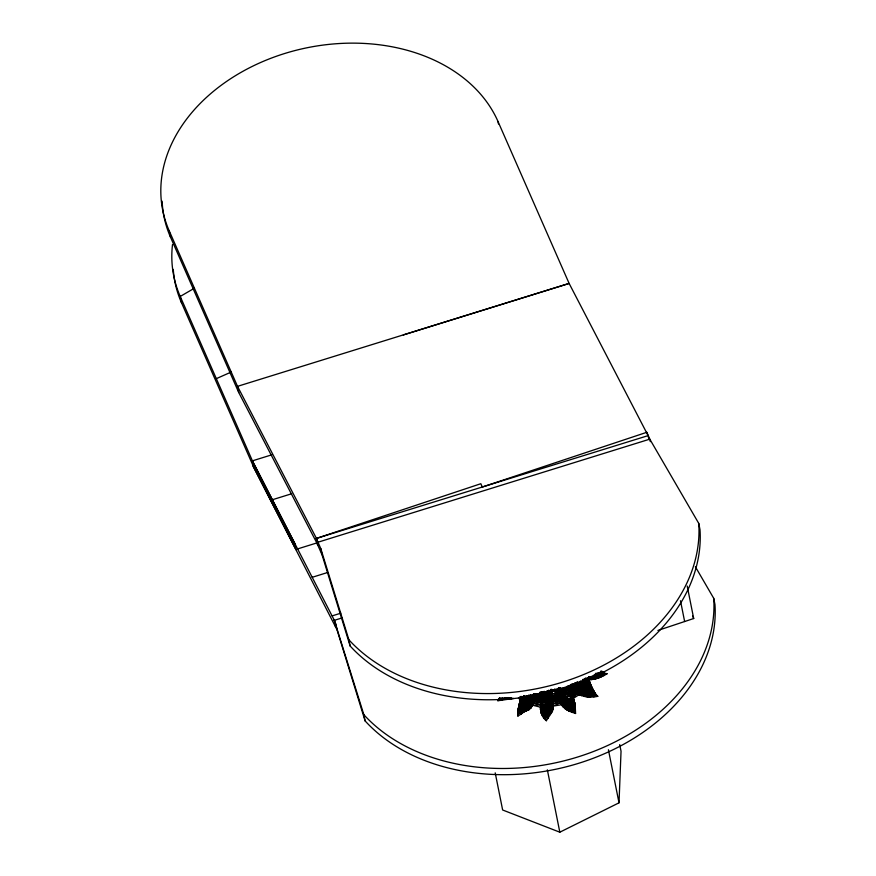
<?xml version="1.0" encoding="UTF-8"?>
<svg xmlns="http://www.w3.org/2000/svg" width="876" height="876" viewBox="0 0 876 876"><rect width="100%" height="100%" fill="white"/><g stroke="black" fill="none" stroke-linecap="round" stroke-linejoin="round"><path stroke-width="1.31" d="M552.263 711.695L553.095 709.297L552.143 689.489L552.449 696.88L551.519 691.273C560.421 685.963 558.461 694.307 565.031 696.847L572.74 695.04L572.072 684.2L572.893 696.617L567.484 699.869C562.929 698.303 558.384 695.084 558.275 689.784L551.519 691.273L552.449 696.88L552.263 711.695L546.328 720.718C537.196 713.469 541.861 701.884 541.762 692.16L540.437 696.814L540.831 711.969L542.704 716.218L543.295 715.177L540.514 698.391L540.864 692.566L540.372 694.044L542.704 716.218L546.931 690.956M551.519 691.273L558.527 691.317L559.906 698.38L552.679 701.731L553.095 709.297L552.066 709.899L551.015 709.155L543.273 708.717L541.784 704.731L540.284 692.106L540.864 700.964L543.01 705.027L544.511 715.024L546.328 720.718M534.426 693.737L517.727 713.184L519.884 701.337L521.855 696.475L517.902 710.513L517.902 716.053L520.924 714.203L520.815 711.925L525.195 703.406L533.78 697.712L541.401 698.807L540.81 705.782L544.051 712.779L550.916 713.119L551.946 699.147L551.311 689.828L548.748 693.551L542.857 693.212L542.901 691.766C555.515 691.952 547.872 708.629 547.358 715.802L547.905 718.046L545.025 717.411L540.952 710.217L540.733 694.537M552.23 693.748L551.803 690.671L551.814 695.566L549.81 700.537L541.653 699.201C539.726 697.482 540.131 688.536 541.872 695.413L549.767 697.121L552.252 694.931L551.803 690.671L553.862 689.664M567.538 686.05L575.149 703.877L575.576 713.491L569.29 711.246L564.779 708.531L562.808 702.651L559.501 696.475L552.592 700.11L552.865 707.48L550.916 713.119M517.727 713.184L520.859 697.351L517.902 716.053M547.905 718.046L548.847 691.131M575.576 713.491C570.736 710.25 570.035 703.669 565.119 700.548L564.516 694.799L559.14 688.109C559.293 696.88 563.826 704.698 569.29 711.246L569.86 709.888C566.991 702.53 561.001 697.022 558.275 689.784L562.731 706.625L569.29 711.246L556.676 689.138M495.214 772.851L502.638 809.993L559.819 832.2L619.014 802.821L621.04 751.236L619.715 744.6M541.762 692.16L540.58 700.066L542.956 706.866L549.307 705.749L552.46 698.249L559.14 694.657L562.118 700.745L566.203 706.516L571.568 708.991L574.349 708.673L575.203 707.731L571.875 691.646L571.294 684.397L572.422 686.543L565.031 690.485L562.403 693.453L562.863 695.5L568.404 703.483L574.065 701.577L569.455 686.324L570.528 685.536L572.367 687.769L565.031 690.485L562.129 688.766L560.52 690.759L560.103 694.066L564.965 698.61M518.253 712.495L523.596 712.232L526.213 710.83L530.079 701.391L530.856 694.986L528.863 695.511L527.746 701.906L523.596 712.232L520.924 714.203L518.253 712.495L519.282 705.027L522.468 697.055M523.804 695.894L520.333 702.158L518.975 707.852L521.986 710.009L526.213 710.83L528.611 710.042L534.491 694.011L532.674 705.235L530.856 708.147L526.443 709.188L523.005 708.213L519.26 705.76L520.213 697.854L519.687 701.972L524.593 704.917L531.097 706.385L532.674 705.235L540.021 692.522M574.711 682.82L583.876 688.109L590.873 695.303L594.016 696.77L594.563 692.434L590.763 684.758L588.508 677.838L587.292 678.232L589.953 684.594L595.702 694.175L597.793 696.31C586.372 698.928 575.193 694.318 566.476 686.948M523.3 696.595L526.356 698.796L532.422 698.511L532.378 694.569L528.502 699.092L526.027 700.647L525.195 703.406L519.687 701.972L520.213 697.854M558.505 689.226L559.282 691.405L564.516 694.799L572.565 692.872L570.528 685.536C573.583 693.573 572.51 702.64 575.269 710.71L572.904 711.027C566.498 709.637 562.556 703.965 559.906 698.38L552.592 700.11L552.428 702.815L548.726 709.363L543.635 710.688L540.733 703.767L541.532 697L532.575 696.037L526.443 697.121L524.319 696.07M533.44 694.077L530.889 698.336L525.666 701.983L520.191 696.409L519.807 700.296L525.666 701.983L530.079 701.391L533.155 703.067L540.81 704.906L540.404 709.418L540.81 704.906L544.697 691.92M540.437 696.814L540.864 692.566M552.592 700.11L549.679 702.607L541.653 699.201L540.459 693.015L541.477 695.697L549.767 697.121L551.88 690.299M569.86 709.888L572.214 712.451L572.904 711.027L568.666 707.819L566.827 709.932L561.713 702.738L559.906 698.38L560.355 700.395L552.942 703.844L552.165 707.6L549.657 711.279L547.883 713.513L544.511 715.024L540.875 707.928L541.237 700.723L533.429 699.486L524.593 704.917L519.49 703.8L520.782 697M521.855 696.475L520.202 700.942L518.636 710.097L520.815 711.925L526.443 709.188M551.07 689.434C554.453 700.899 554.53 711.64 544.292 718.462L547.566 691.284M501.576 700.209L501.839 698.062L508.19 697.723L513.577 698.479L497.907 700.745L499.758 697.603L501.576 700.209L506.35 697.822M521.384 696.946L519.26 705.76L527.374 707.206L528.874 708.301L532.674 705.235L540.81 704.906M519.216 705.279L521.428 698.26L519.577 703.242L518.975 707.852L523.005 708.213L530.396 704.26L533.572 701.008L541.237 700.723L540.667 703.34L541.565 714.049L540.536 707.184L544.949 691.755M539.452 692.763L541.718 693.683L540.656 701.862L544.051 712.779L548.343 711.367L552.23 705.443L553.227 706.078L552.165 707.6L542.956 706.866L540.985 699.201L540.974 696.562L542.474 694.449L541.751 692.434L548.748 693.551L549.843 690.814L548.004 692.927L542.901 691.766L547.544 692.807L549.526 690.54L548.004 692.927M597.793 696.31L592.559 693.628C595.757 687.485 585.015 687.134 582.956 682.382L582.792 680.586L586 679.338L594.563 692.434L592.559 693.628L589.121 693.803L587.632 695.281L587.402 696.803L576.605 691L573.101 684.397L568.546 687.868L570.506 689.762L570.791 687.518L569.455 686.324L568.546 687.868L570.123 685.875M583.274 679.294C591.596 680.904 600.038 678.21 607.046 673.775L603.805 673.764L593.95 677.717L586.986 678.418L585.902 685.371L591.618 688.383L595.702 694.175L594.421 695.051L579.014 694.723L572.707 698.807L562.009 688.514M520.859 697.351L519.49 703.8L523.87 706.516L531.524 701.906L533.429 699.486L541.401 698.807L540.81 705.782L541.784 710.666L542.594 710.6L544.511 715.024L547.358 715.802L549.416 715.265L549.394 691.098M585.256 678.221L584.358 683.86L590.106 687.288L592.505 689.762M575.149 703.877L570.758 694.909L570.67 693.19L575.576 689.248L581.04 691.591L590.895 692.237L592.428 688.394C590.347 685.196 586.876 682.448 582.956 682.382L583.394 679.743M552.252 694.931L549.679 702.607L541.861 701.282L540.372 694.044M541.872 695.413L541.269 692.423L542.364 695.226L549.58 695.763L551.672 692.237L552.121 689.631L551.77 693.792L549.843 698.709L541.926 698.632L540.35 693.42L542.277 698.161L549.843 698.709L552.34 696.475L552.208 692.993L549.58 695.763L541.872 695.413L540.634 692.719L541.926 698.632L550.938 700.395L552.34 696.475L558.811 692.949C560.75 699.727 566.06 704.895 571.568 708.991L575.182 705.41L572.794 697.854L561.976 687.912M590.873 695.303L590.544 696.924L584.61 696.464L566.991 686.401M533.637 694.219L533.145 696.453L533.9 694.471M545.573 692.171L540.831 711.969L540.514 698.391L541.718 693.683L535.696 693.956M518.307 709.779L517.902 710.513L520.333 702.158L524.571 695.653L518.406 708.06L522.414 697.843L524.571 695.653M572.904 711.027C576.2 706.297 574.678 698.763 570.758 694.909L576.605 691L584.61 696.464L576.419 684.222L577.569 682.24L582.715 682.371L589.044 679.962L587.292 678.232M517.902 710.513C519.139 705.914 520.191 700.8 523.848 697.449L519.654 704.293L518.406 708.06M499.758 697.603L497.907 700.745M551.311 689.828L549.296 694.646L542.364 695.226M571.349 686.061L572.444 690.934L565.808 693.124L562.129 688.766L563.925 687.704L566.06 689.85L566.356 688.875L572.422 686.543L572.072 684.2M551.146 689.237L549.044 694.044L541.751 692.434L542.857 693.212L548.398 693.168L550.117 691.208L550.347 691.722L551.015 698.314L549.416 715.265M501.839 698.062L504.642 699.42L505.145 698.019L507.686 699.147L508.19 697.723M510.522 699.355L511.113 697.854L507.686 699.147M533.429 699.486L530.856 708.147L528.611 710.042M519.161 705.859L520.99 701.785L527.056 695.796M600.706 675.352L600.761 677.082L597.706 676.579L594.213 674.673L597.103 673.644L600.706 675.352L603.86 675.604L603.717 672.856L602.578 671.443L601.856 673.053L598.801 674.52L588.902 677.126L591.618 679.612L586.986 678.418L584.358 683.86L576.583 682.185M582.956 682.382L584.445 679.218M551.672 692.237L552.23 691.284M602.578 671.443L603.805 673.764L598.801 674.52L597.793 678.199L593.95 677.717L588.705 679.765L585.902 685.371L575.466 682.787M591.114 688.678L582.792 680.586L587.654 682.524L591.541 686.521L588.125 689.522L580.591 684.025L579.879 682.097L580.46 680.97L582.715 682.371L583.876 688.109L588.125 689.522L592.559 693.628L583.241 690.671L573.824 685.952L569.455 689.773L572.652 694.318L573.495 702.048L569.323 705.235C564.648 703.351 559.841 700.077 559.14 694.657L552.34 696.486L552.428 699.136L549.515 704.118L543.01 705.027L540.295 693.923M585.792 678.32L582.715 682.371L588.508 677.838L583.383 681.167L581.434 681.035M568.962 687.014L570.506 689.762L569.455 689.773L573.101 684.397L577.886 687.036L586.997 688.186L586.657 686.215L589.515 681.484L586.153 678.462M519.577 703.242L522.414 697.843M538.795 693.77L531.097 706.385L526.213 710.83M549.843 690.814L548.398 693.168L542.901 691.766M603.805 673.764L600.115 672.275L597.103 673.644L595.866 675.648L593.238 675.604M520.486 703.351L523.005 699.344L520.311 697.011M532.422 698.511L534.075 696.048L541.642 695.292L540.656 701.862L542.594 710.6M575.182 705.41L572.959 696.858L570.67 693.19L574.645 687.572L590.544 696.924L568.743 686.028M544.467 691.624L546.449 693.015L548.781 690.387L546.449 693.015L545.419 692.478L547.85 690.825M523.596 712.232L536.879 693.737M520.924 714.203L536.364 693.65M548.332 690.529L546.449 693.015L544.368 691.35M583.854 694.876L577.744 692.828L571.678 696.814L576.605 691L577.744 692.828L572.707 698.807L573.769 700.012L572.959 696.858L573.265 700.121L568.404 703.483C563.881 701.577 559.326 698.227 558.811 692.949L552.088 694.383L558.527 691.317C559.753 698.03 565.37 702.891 570.375 707.063L574.032 706.319L574.065 701.577L574.481 702.202L571.678 696.814L572.543 695.018L570.024 691.438L573.824 685.952L577.12 689.062L581.467 695.719L567.111 686.642M570.758 694.909L575.576 689.248L579.386 692.368L587.632 695.281M543.646 691.492L547.029 692.839L549.175 690.387L547.544 692.807L543.24 691.558M549.044 694.044L551.519 690.923L550.785 693.485L549.296 694.646L542.474 694.449L541.269 692.423M583.383 681.167L585.781 678.528M530.856 694.986L526.356 698.796L526.027 700.647L532.017 700.165L533.78 697.712L541.532 697L540.733 703.767L541.565 708.476L542.288 708.52M576.419 684.222L579.474 685.054L580.591 684.025L583.471 684.276L586.657 686.215L590.096 683.072L586 679.338L589.044 679.962L583.471 684.276L579.879 682.097M528.885 695.084L522.052 701.337L518.406 698.106M587.555 692.336L586 693.704L582.365 693.201L574.645 687.572L570.024 691.438L571.875 691.646L572.565 692.872L565.097 693.934L558.965 689.423L562.863 695.5L562.031 696.015L565.272 704.534L570.375 707.063L574.612 703.789M583.471 684.276L589.515 681.484L586.767 680.904L584.358 683.86L591.541 686.521L589.428 690.868L586.175 690.901L584.544 692.16L577.12 689.062L574.623 684.517L589.428 690.868L592.428 688.394L591.618 688.383M573.101 684.397L579.857 690.025L583.241 690.671L584.949 689.489L588.125 689.522L590.763 684.758L586.767 680.904L582.759 679.491M528.863 695.511L526.443 697.121L526.356 698.796L523.224 696.387M541.795 702.891L540.733 699.366L540.284 692.106M573.189 683.663L578.806 688.503L582.091 689.215L583.876 688.109M194.209 288.324L180.226 296.449L181.463 302.658L253.646 467.039L296.011 549.635L294.774 543.438L252.419 460.842L180.226 296.449A174.258 131.115 -11.3 0 1 172.506 244.535M563.377 688.952L555.209 692.642M504.642 699.42L508.266 697.548M552.679 701.731L560.355 700.395L560.848 702.519L553.227 706.078L561.385 704.764L567.254 708.607M567.604 705.859L566.203 706.516L563.586 704.654L560.355 700.395L564.779 708.531L555.647 689.456M216.317 378.651L231.198 372.048M563.925 687.704L565.064 687.233L566.356 688.875L563.925 687.704L565.031 690.485L572.378 689.237L571.294 684.397M571.262 691.887L570.845 689.182L572.444 690.934L564.516 694.799L572.74 695.04L569.455 686.324M566.663 703.997L565.272 704.534L562.808 702.651L561.089 700.712L559.501 696.475L552.46 698.249L552.428 700.92L549.044 707.49L543.273 708.717C540.678 704.873 539.638 699.595 541.642 695.292L535.685 694.219M322.029 554.793L317.572 544.642L316.335 538.444L480.836 483.716L482.293 487.034L646.795 432.306L649.795 439.15L698.752 523.399L699.99 529.597A191.975 144.441 -11.3 0 1 568.546 686.817A191.975 144.441 -11.3 0 1 350.126 645.984L322.029 554.793L320.791 548.595L316.335 538.444L648.12 435.624L648.864 439.347M657.92 630.424L693.693 618.522L687.211 586.055M566.06 689.85L572.367 687.769L571.984 685.47M403.332 334.939L569.126 283.441L648.12 435.624M695.358 566.728L713.721 598.319L714.958 604.517A191.975 144.441 -11.3 0 1 583.515 761.737A191.975 144.441 -11.3 0 1 365.095 720.904L336.997 629.713L253.525 467.083L252.288 460.885L271.845 454.808M253.525 467.083L252.419 460.842M318.218 542.145L649.795 439.15L650.299 441.624M297.599 548.913L317.09 542.857M312.206 577.295L327.712 572.477M342.308 617.854L334.347 620.328L252.288 460.885M335.442 626.165L334.479 620.285M272.37 499.747L291.653 493.757M317.583 544.675L316.466 538.433L237.516 386.349L169.221 230.848A174.258 131.115 -11.3 0 1 280.353 54.892A174.258 131.115 -11.3 0 1 497.995 121.479L569.126 283.441L237.516 386.349L238.754 392.547L317.703 544.642M332.07 615.905L340.808 613.189M564.44 702.651L565.841 702.234L569.323 705.235L573.747 704.107L573.572 699.486L567.593 701.818L560.968 697.23L558.417 690.168L560.103 694.066M567.484 699.869L573.068 698.303L572.543 695.018L573.068 698.303L567.593 701.818L567.484 699.869L559.14 688.109M566.323 686.904L572.586 685.284L572.882 684.485L570.331 684.933M560.147 688.109L564.166 691.153L572.378 689.237L570.791 687.518M563.706 700.866L565.119 700.548M542.025 712.998L542.934 712.823L545.025 717.411M566.301 687.003L572.488 685.853L572.586 685.284L567.298 687.145L572.718 684.824L570.243 685.098M552.942 703.844L560.848 702.519L564.451 706.768M597.103 673.644L601.856 673.053L601.199 670.961M552.657 693.19L545.222 693.299M566.29 687.112L572.422 686.543M575.039 683.937C577.996 687.419 582.715 685.963 586.657 686.215M595.57 673.37L603.717 672.856L607.046 673.775M565.031 696.847L572.893 696.617L572.181 693.277L570.67 693.19M564.166 691.153L572.444 690.934M597.706 676.579L592.187 676.644L595.001 679.01L600.761 677.082L588.584 676.907M585.606 678.451L595.001 679.01L588.004 677.706M577.569 682.24L580.591 684.025L577.273 683.335L579.474 685.054L583.241 690.671L590.895 692.237L593.424 690.354L584.752 680.225M574.623 684.517L582.091 689.215L584.949 689.489M543.01 705.027L549.307 705.749L551.683 704.37L552.23 705.443L552.712 703.121L551.803 702.519L549.515 704.118L541.861 701.282M550.763 711.411L543.635 710.688L541.018 702.662L533.572 701.008M588.902 677.126L593.95 677.717M541.368 706.417L542.025 706.571M594.421 695.051L586 693.704L583.241 690.671M540.536 707.184L532.674 705.235L529.531 703.056L525.195 703.406L519.807 700.296M579.474 685.054L583.525 686.171M541.751 692.434L549.296 694.646M573.616 684.638L594.038 691.635M541.477 695.697L549.843 698.709M570.659 684.528L595.702 694.175M582.091 689.215L586.175 690.901M541.182 704.479L541.784 704.731M519.786 697.92L523.005 699.344M524.275 695.971L526.443 697.121L526.29 695.621M544.664 691.558L547.029 692.839M600.87 671.29L603.717 672.856M521.154 697.11L526.027 700.647L522.72 697.077M586.986 678.418L588.705 679.765M577.273 683.335L580.208 686.401M562.95 688.218L565.031 690.485M565.841 702.234L560.498 695.599L558.877 692.106M558.844 687.846L575.203 707.731M558.275 688.153L575.269 710.71M555.11 689.927L562.731 706.625L554.837 688.81M577.744 692.828L579.014 694.723M557.224 688.755L572.214 712.451M560.465 687.737L565.097 693.934L565.808 693.124L560.925 690.036L559.972 688.328M562.031 696.015L560.618 693.584L562.502 697.548M518.702 707.271L518.636 710.097C524.176 710.173 529.192 706.647 533.155 703.067L541.039 702.749L540.952 710.217M365.095 720.904L363.858 714.707L334.205 619.956L335.585 626.526M692.598 616.036L693.693 618.522M162.137 201.173A174.258 131.115 -11.3 0 0 170.459 237.046L238.754 392.547M320.791 548.595L348.889 639.787L350.126 645.984M543.295 715.177L544.292 718.462M560.848 702.519L561.385 704.764M646.795 432.306L647.046 433.565M680.488 600.761L684.638 621.533M497.995 121.479L498.488 123.954M608.415 749.747L619.014 802.821M547.358 769.851L559.819 832.2M335.76 623.515L336.997 629.713M169.221 230.848L170.459 237.046M540.733 699.366L540.415 696.573L540.864 700.964M552.318 693.299L552.428 699.136M713.721 598.319A191.975 144.441 -11.3 0 1 582.277 755.528A191.975 144.441 -11.3 0 1 363.858 714.707M698.752 523.399A191.975 144.441 -11.3 0 1 567.309 680.619A191.975 144.441 -11.3 0 1 348.889 639.787M181.463 302.658A174.258 131.115 -11.3 0 1 173.273 269.403M587.654 682.524L585.902 685.371L587.851 685.777L589.241 684.703L590.763 684.758L586.997 688.186L590.096 683.072L587.654 682.524"/></g></svg>
